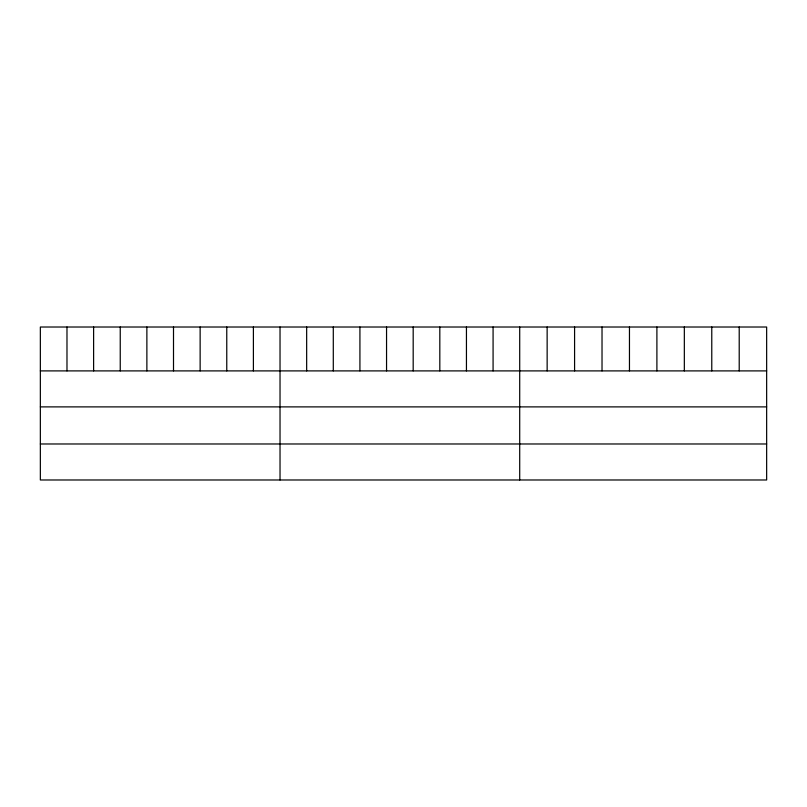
<?xml version="1.0" encoding="UTF-8"?>
<svg xmlns="http://www.w3.org/2000/svg" width="807" height="807" viewBox="0 0 807 807"><rect width="100%" height="100%" fill="white"/><g stroke="black" fill="none" stroke-linecap="round" stroke-linejoin="round"><path stroke-width="1.21" d="M766.65 370.897L766.65 479.983L40.35 479.983L40.35 327.017L766.65 327.017L766.65 370.897L40.35 370.897M40.35 406.889L766.65 406.889M40.35 443.981L766.65 443.981M739.212 327.017L739.212 370.897M711.774 327.017L711.774 370.897M684.336 327.017L684.336 370.897M656.898 327.017L656.898 370.897M629.46 327.017L629.46 370.897M602.022 327.017L602.022 370.897M574.584 327.017L574.584 370.897M547.146 327.017L547.146 370.897M519.708 327.017L519.708 479.983M493.077 327.017L493.077 370.897M466.446 327.017L466.446 370.897M439.815 327.017L439.815 370.897M413.184 327.017L413.184 370.897M386.553 327.017L386.553 370.897M359.922 327.017L359.922 370.897M333.291 327.017L333.291 370.897M306.66 327.017L306.66 370.897M280.029 327.017L280.029 479.983M253.398 327.017L253.398 370.897M226.767 327.017L226.767 370.897M200.136 327.017L200.136 370.897M173.505 327.017L173.505 370.897M146.874 327.017L146.874 370.897M120.243 327.017L120.243 370.897M93.612 327.017L93.612 370.897M66.981 327.017L66.981 370.897"/></g></svg>
